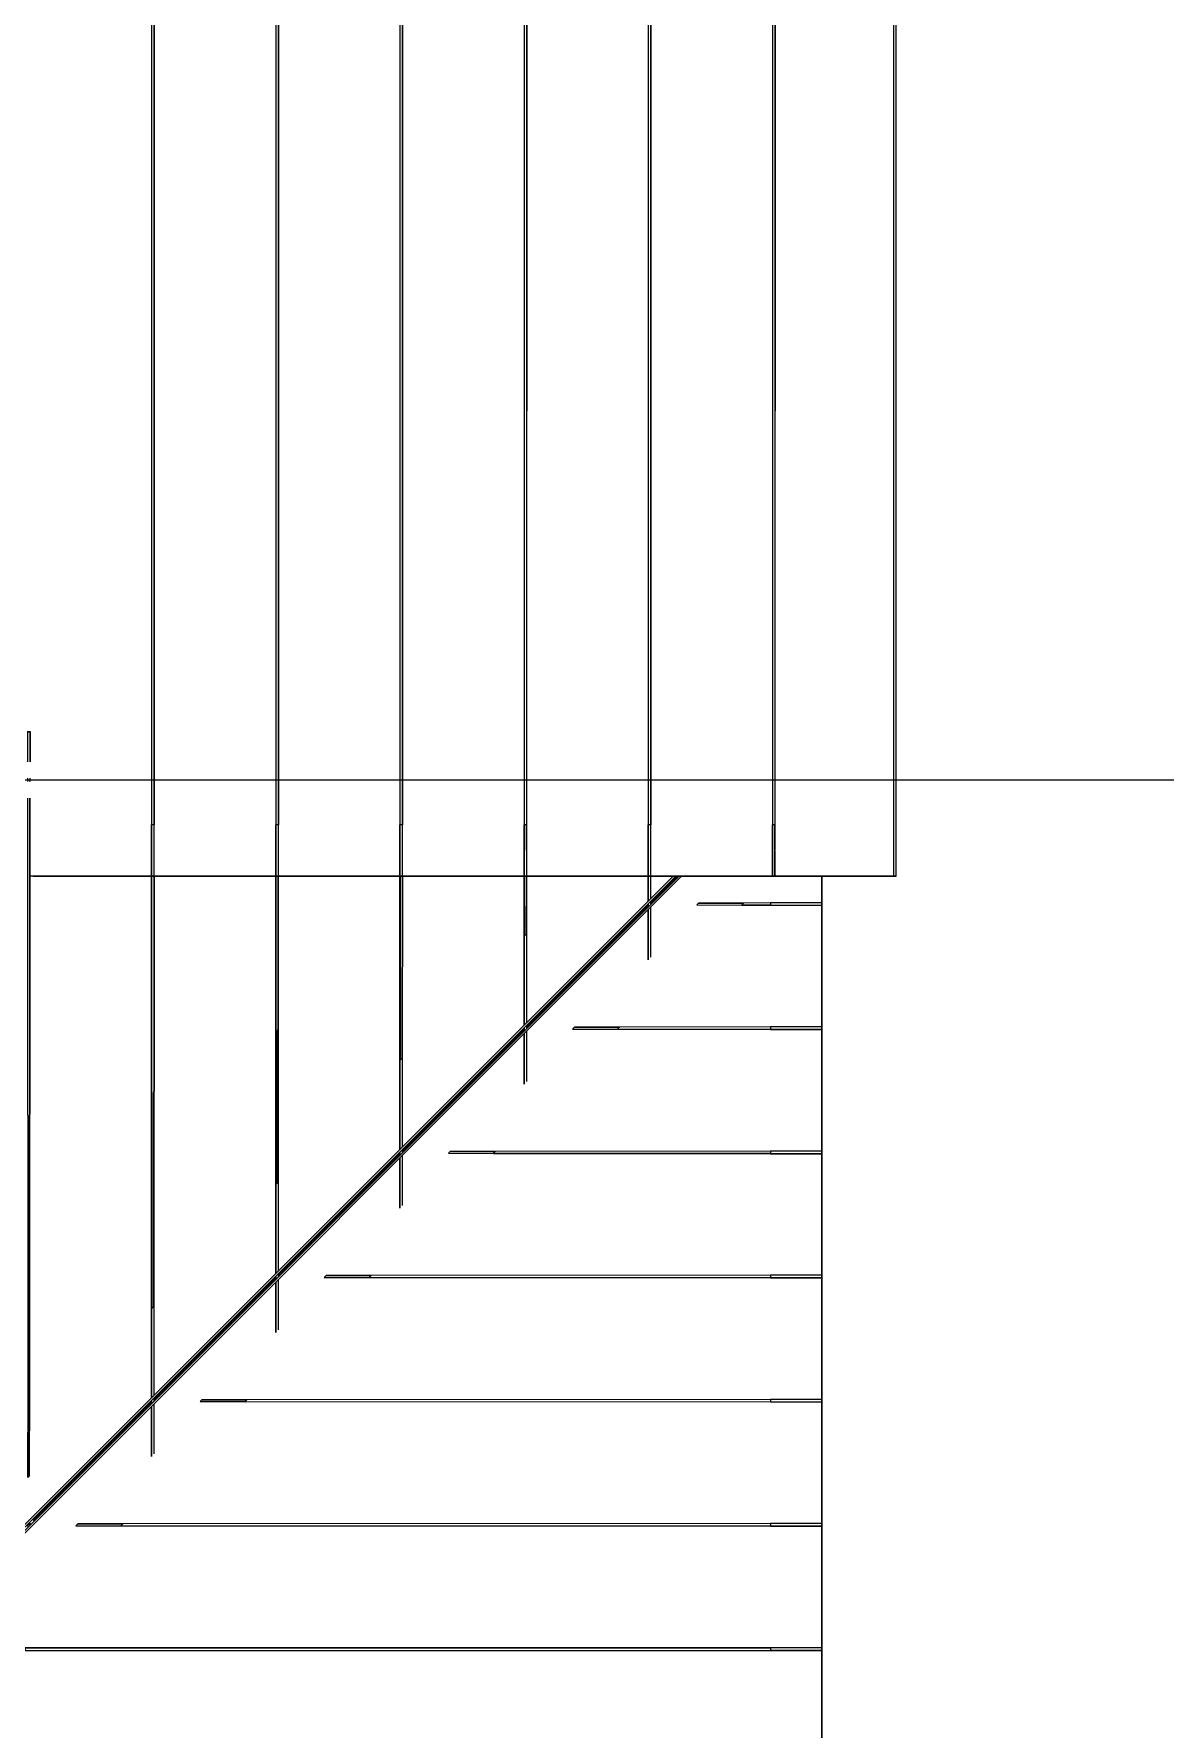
# Model space of a CAD drawing. Header units: millimetres. Extents: x 124696 to 347024, y 412631 to 564609.
# Drawn here: x 294812 to 298229, y 489485 to 494605 of the extents above; entities that cross this region are included whole.
import ezdxf

# ---------------------------------------------------------------- set-up
doc = ezdxf.new("R2010")
doc.units = ezdxf.units.MM
doc.header["$LTSCALE"] = 1500
doc.header["$MEASUREMENT"] = 0
doc.linetypes.add('二层平面图$0$轴网线_12_3_3_3 mm', pattern=[21, 12, -3, 3, -3])
doc.layers.add('0-建筑底图', color=7, linetype='Continuous')
for name, color, linetype, lineweight in [('二层平面图$0$A-WALL-CURT-PANEL-2', 7, 'Continuous', 9), ('二层平面图$0$A-WALL-CURT-PANEL-4', 140, 'Continuous', 9), ('二层平面图$0$ANNO-DOTE-1', 10, '二层平面图$0$轴网线_12_3_3_3 mm', 15)]:
    doc.layers.add(name, color=color, linetype=linetype, lineweight=lineweight)

# ---------------------------------------------------------------- blocks, each defined once
blk = doc.blocks.new('二层平面图$0$廊子单元_转角阴角_ - 廊子单元_转角阴角_-10949938-104-2F')
at = {"layer": '二层平面图$0$A-WALL-CURT-PANEL-2'}
for p, q in [((2104.5, 4495), (4209, 4495)), ((2104.5, 4495), (2104.5, 4487)), ((2104.5, 4487), (4209, 4487)), ((2104.5, 4487), (2104.5, 2408.5)), ((2104.5, 2408.5), (4209, 304)), ((2104.5, 2408.5), (2104.5, 2400.5)), ((5, 2395.5), (0, 2395.5)), ((13, 2395.5), (5, 2395.5)), ((5, 2395.5), (5, -145.5)), ((2091.5, 2395.5), (13, 2395.5)), ((13, 2395.5), (13, -145.5)), ((2099.5, 2395.5), (2091.5, 2395.5)), ((2091.5, 2395.5), (4209, 278)), ((2098, 2402), (2237, 2263)), ((2104.5, 2395.5), (2099.5, 2395.5)), ((4209, 286), (2099.5, 2395.5)), ((4209, 296), (2104.5, 2400.5)), ((2244.8, 2255.2), (2255, 2245)), ((4645.5, 2245), (4645.5, 2255)), ((2263, 2237), (2621, 1879)), ((2629, 1871), (2996, 1504)), ((3004, 1496), (3371, 1129)), ((3379, 1121), (3746, 754)), ((3754, 746), (4121, 379)), ((4129, 371), (4209, 291)), ((5, -145.5), (13, -145.5)), ((13, -145.5), (4209, -145.5))]:
    blk.add_line(p, q, dxfattribs=at)
blk = doc.blocks.new('二层平面图$0$顶板轮廓组 - 顶板轮廓组-7729082-104-2F')
at = {"layer": '二层平面图$0$A-WALL-CURT-PANEL-2'}
for p, q in [((-8629.1, 786.3), (-4433.2, 786.3)), ((-4433.2, 786.3), (-4425.2, 786.3))]:
    blk.add_line(p, q, dxfattribs=at)
blk = doc.blocks.new('二层平面图$0$钢板肋 - 钢板肋-V197-104-2F')
at = {"layer": '二层平面图$0$A-WALL-CURT-PANEL-2'}
for p, q in [((-677.7, 1854.6), (-685.7, 1853.8)), ((-685.7, 1853.8), (-671.2, 1699.3)), ((-663.2, 1700), (-677.7, 1854.6)), ((-671.2, 1699.3), (-663.2, 1700)), ((-671.2, 1699.3), (-460.9, -540.9)), ((-453, -540.1), (-663.2, 1700)), ((-453, -540.1), (-460.9, -540.9)), ((-460.9, -540.9), (-448.3, -676.1)), ((-440.3, -675.4), (-453, -540.1)), ((-440.3, -675.4), (-448.3, -676.1))]:
    blk.add_line(p, q, dxfattribs=at)
blk = doc.blocks.new('二层平面图$0$钢板肋轮廓族 - 钢板肋轮廓族-V195-104-2F')
at = {"layer": '二层平面图$0$A-WALL-CURT-PANEL-2'}
for p, q in [((-1735.2, -5337.8), (-1703.9, -5489.8)), ((-1249.5, -7693.4), (-1703.9, -5489.8)), ((-1222.1, -7826.4), (-1249.5, -7693.4))]:
    blk.add_line(p, q, dxfattribs=at)
blk = doc.blocks.new('二层平面图$0$钢板肋 - 钢板肋-7742613-104-2F')
at = {"layer": '二层平面图$0$A-WALL-CURT-PANEL-2'}
for p, q in [((-1471.9, 1004), (-1478.8, 1000.2)), ((-1478.8, 1000.2), (-1348.1, 963.1)), ((-1341.2, 967.1), (-1471.9, 1004)), ((-1348.1, 963.1), (-1341.2, 967.1)), ((-1348.1, 963.1), (539.1, 427.6)), ((541.3, 435.1), (-1341.2, 967.1)), ((541.3, 435.1), (539.1, 427.6)), ((539.1, 427.6), (688.5, 385.2)), ((690.6, 392.9), (541.3, 435.1)), ((690.6, 392.9), (688.5, 385.2))]:
    blk.add_line(p, q, dxfattribs=at)
blk = doc.blocks.new('二层平面图$0$钢板肋 - 钢板肋-7742620-104-2F')
at = {"layer": '二层平面图$0$A-WALL-CURT-PANEL-2'}
for p, q in [((-1246.4, 996.9), (-1253.3, 993.1)), ((-1253.3, 993.1), (-1122.8, 955.3)), ((-1115.9, 959.3), (-1246.4, 996.9)), ((-1122.8, 955.3), (-1115.9, 959.3)), ((-1122.8, 955.3), (401.4, 514.4)), ((403.6, 521.9), (-1115.9, 959.3)), ((403.6, 521.9), (401.4, 514.4)), ((401.4, 514.4), (550.5, 471.3)), ((552.7, 479), (403.6, 521.9)), ((552.7, 479), (550.5, 471.3))]:
    blk.add_line(p, q, dxfattribs=at)
blk = doc.blocks.new('二层平面图$0$钢板肋 - 钢板肋-7742627-104-2F')
at = {"layer": '二层平面图$0$A-WALL-CURT-PANEL-2'}
for p, q in [((-994.4, 1006.8), (-1001.4, 1003)), ((-1001.4, 1003), (-871.2, 964.3)), ((-864.2, 968.3), (-994.4, 1006.8)), ((-871.2, 964.3), (-864.2, 968.3)), ((-871.2, 964.3), (290.3, 619)), ((292.5, 626.4), (-864.2, 968.3)), ((292.5, 626.4), (290.3, 619)), ((290.3, 619), (439.1, 574.8)), ((441.4, 582.5), (292.5, 626.4)), ((441.4, 582.5), (439.1, 574.8))]:
    blk.add_line(p, q, dxfattribs=at)
blk = doc.blocks.new('二层平面图$0$钢板肋 - 钢板肋-7742634-104-2F')
at = {"layer": '二层平面图$0$A-WALL-CURT-PANEL-2'}
for p, q in [((-684.4, 1045.4), (-691.4, 1041.7)), ((-691.4, 1041.7), (-561.7, 1001.4)), ((-554.6, 1005.4), (-684.4, 1045.4)), ((-561.7, 1001.4), (-554.6, 1005.4)), ((-561.7, 1001.4), (237.5, 753.6)), ((239.8, 760.9), (-554.6, 1005.4)), ((239.8, 760.9), (237.5, 753.6)), ((237.5, 753.6), (385.8, 707.6)), ((388.1, 715.3), (239.8, 760.9)), ((388.1, 715.3), (385.8, 707.6))]:
    blk.add_line(p, q, dxfattribs=at)
blk = doc.blocks.new('二层平面图$0$钢板肋 - 钢板肋-7742641-104-2F')
at = {"layer": '二层平面图$0$A-WALL-CURT-PANEL-2'}
for p, q in [((-217.6, 1123.9), (-224.7, 1120.4)), ((-224.7, 1120.4), (-95.8, 1077.5)), ((-88.6, 1081.4), (-217.6, 1123.9)), ((-95.8, 1077.5), (-88.6, 1081.4)), ((-95.8, 1077.5), (342.3, 931.5)), ((344.6, 938.6), (-88.6, 1081.4)), ((344.6, 938.6), (342.3, 931.5)), ((342.3, 931.5), (489.5, 882.4)), ((492, 890), (344.6, 938.6)), ((492, 890), (489.5, 882.4))]:
    blk.add_line(p, q, dxfattribs=at)
blk = doc.blocks.new('二层平面图$0$钢板肋 - 钢板肋-7742648-104-2F')
at = {"layer": '二层平面图$0$A-WALL-CURT-PANEL-2'}
for p, q in [((63.3, 1145.5), (56.2, 1142)), ((56.2, 1142), (184.9, 1098.6)), ((192.3, 1102.9), (63.3, 1145.5)), ((184.9, 1098.6), (192.3, 1102.9)), ((184.9, 1098.6), (267.1, 1070.9)), ((269.4, 1077.5), (192.3, 1102.9)), ((269.4, 1077.5), (267.1, 1070.9)), ((416.8, 1028.9), (269.4, 1077.5)), ((267.1, 1070.9), (414.2, 1021.3)), ((416.8, 1028.9), (414.2, 1021.3))]:
    blk.add_line(p, q, dxfattribs=at)
blk = doc.blocks.new('二层平面图$0$钢板肋轮廓族 - 钢板肋轮廓族-7742618-104-2F')
at = {"layer": '二层平面图$0$A-WALL-CURT-PANEL-2'}
for p, q in [((-4082.1, -4033.2), (-4120.5, -4163.5)), ((-4674.3, -6045.4), (-4120.5, -4163.5)), ((-4718.2, -6194.3), (-4674.3, -6045.4))]:
    blk.add_line(p, q, dxfattribs=at)
blk = doc.blocks.new('二层平面图$0$钢板肋轮廓族 - 钢板肋轮廓族-7742619-104-2F')
at = {"layer": '二层平面图$0$A-WALL-CURT-PANEL-2'}
for p, q in [((-4082.6, -4036), (-4120.9, -4166.3)), ((-4673.1, -6042.9), (-4120.9, -4166.3)), ((-4716.9, -6191.8), (-4673.1, -6042.9))]:
    blk.add_line(p, q, dxfattribs=at)
blk = doc.blocks.new('二层平面图$0$钢板肋轮廓族 - 钢板肋轮廓族-7742625-104-2F')
at = {"layer": '二层平面图$0$A-WALL-CURT-PANEL-2'}
for p, q in [((-4135.1, -4213), (-4173.5, -4343.3)), ((-4621.5, -5865.5), (-4173.5, -4343.3)), ((-4665.3, -6014.4), (-4621.5, -5865.5))]:
    blk.add_line(p, q, dxfattribs=at)
blk = doc.blocks.new('二层平面图$0$钢板肋轮廓族 - 钢板肋轮廓族-7742626-104-2F')
at = {"layer": '二层平面图$0$A-WALL-CURT-PANEL-2'}
for p, q in [((-4135.5, -4215.8), (-4173.8, -4346.1)), ((-4620.1, -5863), (-4173.8, -4346.1)), ((-4663.9, -6011.9), (-4620.1, -5863))]:
    blk.add_line(p, q, dxfattribs=at)
blk = doc.blocks.new('二层平面图$0$钢板肋轮廓族 - 钢板肋轮廓族-7742632-104-2F')
at = {"layer": '二层平面图$0$A-WALL-CURT-PANEL-2'}
for p, q in [((-4188.1, -4392.9), (-4226.5, -4523.2)), ((-4568.6, -5685.6), (-4226.5, -4523.2)), ((-4612.4, -5834.5), (-4568.6, -5685.6))]:
    blk.add_line(p, q, dxfattribs=at)
blk = doc.blocks.new('二层平面图$0$钢板肋轮廓族 - 钢板肋轮廓族-7742633-104-2F')
at = {"layer": '二层平面图$0$A-WALL-CURT-PANEL-2'}
for p, q in [((-4188.3, -4395.7), (-4226.7, -4526)), ((-4567.1, -5683.2), (-4226.7, -4526)), ((-4610.9, -5832.1), (-4567.1, -5683.2))]:
    blk.add_line(p, q, dxfattribs=at)
blk = doc.blocks.new('二层平面图$0$钢板肋轮廓族 - 钢板肋轮廓族-7742639-104-2F')
at = {"layer": '二层平面图$0$A-WALL-CURT-PANEL-2'}
for p, q in [((-4241.1, -4572.7), (-4279.5, -4703)), ((-4515.8, -5505.7), (-4279.5, -4703)), ((-4559.6, -5654.6), (-4515.8, -5505.7))]:
    blk.add_line(p, q, dxfattribs=at)
blk = doc.blocks.new('二层平面图$0$钢板肋轮廓族 - 钢板肋轮廓族-7742640-104-2F')
at = {"layer": '二层平面图$0$A-WALL-CURT-PANEL-2'}
for p, q in [((-4241.2, -4575.7), (-4279.5, -4706)), ((-4514.1, -5503.3), (-4279.5, -4706)), ((-4557.9, -5652.3), (-4514.1, -5503.3))]:
    blk.add_line(p, q, dxfattribs=at)
blk = doc.blocks.new('二层平面图$0$钢板肋轮廓族 - 钢板肋轮廓族-7742646-104-2F')
at = {"layer": '二层平面图$0$A-WALL-CURT-PANEL-2'}
for p, q in [((-4294.3, -4752.5), (-4332.6, -4882.8)), ((-4463, -5325.7), (-4332.6, -4882.8)), ((-4506.9, -5474.6), (-4463, -5325.7))]:
    blk.add_line(p, q, dxfattribs=at)
blk = doc.blocks.new('二层平面图$0$钢板肋轮廓族 - 钢板肋轮廓族-7742647-104-2F')
at = {"layer": '二层平面图$0$A-WALL-CURT-PANEL-2'}
for p, q in [((-4293.9, -4755.6), (-4332.2, -4885.9)), ((-4460.9, -5323.5), (-4332.2, -4885.9)), ((-4504.7, -5472.5), (-4460.9, -5323.5))]:
    blk.add_line(p, q, dxfattribs=at)
blk = doc.blocks.new('二层平面图$0$钢板肋轮廓族 - 钢板肋轮廓族-7742653-104-2F')
at = {"layer": '二层平面图$0$A-WALL-CURT-PANEL-2'}
for p, q in [((-4347.8, -4932.1), (-4386.2, -5062.4)), ((-4410.7, -5145.6), (-4386.2, -5062.4)), ((-4454.6, -5294.5), (-4410.7, -5145.6))]:
    blk.add_line(p, q, dxfattribs=at)
blk = doc.blocks.new('二层平面图$0$钢板肋轮廓族 - 钢板肋轮廓族-7742654-104-2F')
at = {"layer": '二层平面图$0$A-WALL-CURT-PANEL-2'}
for p, q in [((-4346.1, -4935.7), (-4384.5, -5066)), ((-4407.4, -5143.9), (-4384.5, -5066)), ((-4451.1, -5292.8), (-4407.4, -5143.9))]:
    blk.add_line(p, q, dxfattribs=at)
blk = doc.blocks.new('二层平面图$0$钢板肋 - 钢板肋-V221-104-2F')
at = {"layer": '二层平面图$0$A-WALL-CURT-PANEL-2'}
for p, q in [((391.8, -814), (395.6, -807)), ((391.8, -814), (510.8, -879.4)), ((514.7, -872.3), (395.6, -807)), ((510.8, -879.4), (514.7, -872.3)), ((510.8, -879.4), (2236.3, -1827.1)), ((2240.2, -1820.1), (514.7, -872.3))]:
    blk.add_line(p, q, dxfattribs=at)
blk = doc.blocks.new('二层平面图$0$钢板肋 - 钢板肋-7768133-104-2F')
at = {"layer": '二层平面图$0$A-WALL-CURT-PANEL-2'}
for p, q in [((545.1, -856.1), (548.8, -849)), ((545.1, -856.1), (665.7, -918.6)), ((669.4, -911.5), (548.8, -849)), ((665.7, -918.6), (669.4, -911.5)), ((665.7, -918.6), (2413.7, -1824.2)), ((2417.4, -1817.1), (669.4, -911.5))]:
    blk.add_line(p, q, dxfattribs=at)
blk = doc.blocks.new('二层平面图$0$钢板肋 - 钢板肋-7768138-104-2F')
at = {"layer": '二层平面图$0$A-WALL-CURT-PANEL-2'}
for p, q in [((321.2, 3232.4), (284.4, 3101.7)), ((291.4, 3105.5), (328.1, 3236.3)), ((328.1, 3236.3), (321.2, 3232.4)), ((284.4, 3101.7), (-233.4, 1262.3)), ((-225.9, 1260.2), (291.4, 3105.5)), ((284.4, 3101.7), (291.4, 3105.5)), ((-246.9, 1214.2), (-249.7, 1204.6)), ((-242.1, 1202.4), (-239.4, 1212.1)), ((-263.2, 1156.4), (-287.7, 1069.3)), ((-280, 1067.1), (-255.6, 1154.3)), ((-280, 1067.1), (-287.7, 1069.3))]:
    blk.add_line(p, q, dxfattribs=at)
blk = doc.blocks.new('二层平面图$0$钢板肋 - 钢板肋-7768145-104-2F')
at = {"layer": '二层平面图$0$A-WALL-CURT-PANEL-2'}
for p, q in [((290.5, 2897.8), (-109, 1660.9)), ((-101.9, 1658.6), (297.6, 2901.3)), ((290.5, 2897.8), (297.6, 2901.3))]:
    blk.add_line(p, q, dxfattribs=at)
blk = doc.blocks.new('二层平面图$0$钢板肋 - 钢板肋-7768152-104-2F')
at = {"layer": '二层平面图$0$A-WALL-CURT-PANEL-2'}
for p, q in [((308.1, 2682.9), (-27, 1820.9)), ((-20.2, 1818.3), (315.5, 2686)), ((308.1, 2682.9), (315.5, 2686))]:
    blk.add_line(p, q, dxfattribs=at)
blk = doc.blocks.new('二层平面图$0$钢板肋 - 钢板肋-7768159-104-2F')
at = {"layer": '二层平面图$0$A-WALL-CURT-PANEL-2'}
for p, q in [((346.6, 2443.5), (97.2, 1953.5)), ((103.5, 1950.3), (354.4, 2445.8)), ((346.6, 2443.5), (354.4, 2445.8))]:
    blk.add_line(p, q, dxfattribs=at)
blk = doc.blocks.new('二层平面图$0$钢板肋 - 钢板肋-7768166-104-2F')
at = {"layer": '二层平面图$0$A-WALL-CURT-PANEL-2'}
for p, q in [((423.9, 2134.4), (314.7, 1997.8)), ((319.8, 1993.7), (432, 2135)), ((423.9, 2134.4), (432, 2135))]:
    blk.add_line(p, q, dxfattribs=at)
blk = doc.blocks.new('二层平面图$0$钢板肋轮廓族 - 钢板肋轮廓族-7768137-104-2F')
at = {"layer": '二层平面图$0$A-WALL-CURT-PANEL-2'}
for p, q in [((1249.5, -7693.4), (1647, -5765.3)), ((1222.1, -7826.4), (1249.5, -7693.4))]:
    blk.add_line(p, q, dxfattribs=at)
blk = doc.blocks.new('二层平面图$0$钢板肋轮廓族 - 钢板肋轮廓族-7768143-104-2F')
at = {"layer": '二层平面图$0$A-WALL-CURT-PANEL-2'}
for p, q in [((4082.1, -4033.2), (4120.5, -4163.5)), ((4661.6, -6001.9), (4120.5, -4163.5)), ((4678.5, -6059.5), (4675.7, -6049.9)), ((4718.2, -6194.3), (4692.6, -6107.5))]:
    blk.add_line(p, q, dxfattribs=at)
blk = doc.blocks.new('二层平面图$0$钢板肋轮廓族 - 钢板肋轮廓族-7768144-104-2F')
at = {"layer": '二层平面图$0$A-WALL-CURT-PANEL-2'}
for p, q in [((4082.6, -4036), (4120.9, -4166.3)), ((4660.3, -5999.4), (4120.9, -4166.3)), ((4677.2, -6057), (4674.4, -6047.4)), ((4716.9, -6191.8), (4691.3, -6105))]:
    blk.add_line(p, q, dxfattribs=at)
blk = doc.blocks.new('二层平面图$0$钢板肋轮廓族 - 钢板肋轮廓族-7768150-104-2F')
at = {"layer": '二层平面图$0$A-WALL-CURT-PANEL-2'}
blk.add_line((4542, -5595.6), (4173.5, -4343.3), dxfattribs=at)
blk = doc.blocks.new('二层平面图$0$钢板肋轮廓族 - 钢板肋轮廓族-7768151-104-2F')
at = {"layer": '二层平面图$0$A-WALL-CURT-PANEL-2'}
blk.add_line((4540.7, -5593.1), (4173.8, -4346.1), dxfattribs=at)
blk = doc.blocks.new('二层平面图$0$钢板肋轮廓族 - 钢板肋轮廓族-7768157-104-2F')
at = {"layer": '二层平面图$0$A-WALL-CURT-PANEL-2'}
blk.add_line((4489.2, -5415.7), (4226.5, -4523.2), dxfattribs=at)
blk = doc.blocks.new('二层平面图$0$钢板肋轮廓族 - 钢板肋轮廓族-7768158-104-2F')
at = {"layer": '二层平面图$0$A-WALL-CURT-PANEL-2'}
blk.add_line((4487.7, -5413.3), (4226.7, -4526), dxfattribs=at)
blk = doc.blocks.new('二层平面图$0$钢板肋轮廓族 - 钢板肋轮廓族-7768164-104-2F')
at = {"layer": '二层平面图$0$A-WALL-CURT-PANEL-2'}
blk.add_line((4436.3, -5235.8), (4279.5, -4703), dxfattribs=at)
blk = doc.blocks.new('二层平面图$0$钢板肋轮廓族 - 钢板肋轮廓族-7768165-104-2F')
at = {"layer": '二层平面图$0$A-WALL-CURT-PANEL-2'}
blk.add_line((4434.7, -5233.4), (4279.5, -4706), dxfattribs=at)
blk = doc.blocks.new('二层平面图$0$钢板肋轮廓族 - 钢板肋轮廓族-7768171-104-2F')
at = {"layer": '二层平面图$0$A-WALL-CURT-PANEL-2'}
blk.add_line((4383.6, -5055.8), (4332.6, -4882.8), dxfattribs=at)
blk = doc.blocks.new('二层平面图$0$钢板肋轮廓族 - 钢板肋轮廓族-7768172-104-2F')
at = {"layer": '二层平面图$0$A-WALL-CURT-PANEL-2'}
blk.add_line((4381.5, -5053.6), (4332.2, -4885.9), dxfattribs=at)
blk = doc.blocks.new('二层平面图$0$钢板肋 - 钢板肋-V291-104-2F')
at = {"layer": '二层平面图$0$A-WALL-CURT-PANEL-2'}
for p, q in [((837, -1049.4), (703.8, -976.2)), ((707, -987.1), (840.1, -1060.2)), ((852.8, -1058), (844, -1053.2)), ((847.2, -1064.1), (855.9, -1068.9)), ((2240.2, -1820.1), (859.8, -1061.9)), ((862.9, -1072.7), (2236.3, -1827.1))]:
    blk.add_line(p, q, dxfattribs=at)
blk = doc.blocks.new('二层平面图$0$钢板肋 - 钢板肋-V292-104-2F')
at = {"layer": '二层平面图$0$A-WALL-CURT-PANEL-2'}
for p, q in [((1165.7, -1229.9), (1032.5, -1156.8)), ((1035.7, -1167.6), (1168.8, -1240.8)), ((1181.4, -1238.6), (1172.7, -1233.8)), ((1175.8, -1244.6), (1184.6, -1249.4)), ((2240.2, -1820.1), (1188.5, -1242.4)), ((1191.6, -1253.3), (2236.3, -1827.1))]:
    blk.add_line(p, q, dxfattribs=at)
blk = doc.blocks.new('二层平面图$0$钢板肋 - 钢板肋-V293-104-2F')
at = {"layer": '二层平面图$0$A-WALL-CURT-PANEL-2'}
for p, q in [((1494.4, -1410.4), (1361.2, -1337.3)), ((1364.4, -1348.2), (1497.5, -1421.3)), ((1510.1, -1419.1), (1501.4, -1414.3)), ((1504.5, -1425.1), (1513.3, -1430)), ((2240.2, -1820.1), (1517.1, -1422.9)), ((1520.3, -1433.8), (2236.3, -1827.1))]:
    blk.add_line(p, q, dxfattribs=at)
blk = doc.blocks.new('二层平面图$0$钢板肋 - 钢板肋-V294-104-2F')
at = {"layer": '二层平面图$0$A-WALL-CURT-PANEL-2'}
for p, q in [((1823, -1591), (1689.9, -1517.8)), ((1693.1, -1528.7), (1826.2, -1601.8)), ((1838.8, -1599.6), (1830.1, -1594.8)), ((1833.2, -1605.7), (1842, -1610.5)), ((2240.2, -1820.1), (1845.8, -1603.5)), ((1849, -1614.3), (2236.3, -1827.1))]:
    blk.add_line(p, q, dxfattribs=at)
blk = doc.blocks.new('二层平面图$0$钢板肋 - 钢板肋-V295-104-2F')
at = {"layer": '二层平面图$0$A-WALL-CURT-PANEL-2'}
for p, q in [((2327.8, -1770.6), (2192.9, -1700.8)), ((2196.3, -1711.6), (2331.2, -1781.4)), ((2343.7, -1778.9), (2334.9, -1774.3)), ((2338.3, -1785.1), (2347.2, -1789.7)), ((2417.4, -1817.1), (2350.8, -1782.6)), ((2354.3, -1793.4), (2413.7, -1824.2))]:
    blk.add_line(p, q, dxfattribs=at)
blk = doc.blocks.new('二层平面图$0$钢板肋轮廓族 - 钢板肋轮廓族-V296-104-2F')
at = {"layer": '二层平面图$0$A-WALL-CURT-PANEL-2'}
for p, q in [((-1329, -7307.8), (-1647, -5765.3)), ((-1325.4, -7325.5), (-1327.4, -7315.7)), ((-1293.1, -7482.1), (-1323.7, -7333.3))]:
    blk.add_line(p, q, dxfattribs=at)
blk = doc.blocks.new('二层平面图$0$钢板肋轮廓族 - 钢板肋轮廓族-V297-104-2F')
at = {"layer": '二层平面图$0$A-WALL-CURT-PANEL-2'}
for p, q in [((-1330.6, -7300), (-1647, -5765.3)), ((-1327, -7317.6), (-1329, -7307.8)), ((-1294.7, -7474.2), (-1325.4, -7325.5))]:
    blk.add_line(p, q, dxfattribs=at)
blk = doc.blocks.new('二层平面图$0$钢板肋轮廓族 - 钢板肋轮廓族-V306-104-2F')
at = {"layer": '二层平面图$0$A-WALL-CURT-PANEL-2'}
for p, q in [((-1404.7, -6940.6), (-1647, -5765.3)), ((-1401.1, -6958.2), (-1403.1, -6948.4)), ((-1368.8, -7114.8), (-1399.5, -6966))]:
    blk.add_line(p, q, dxfattribs=at)
blk = doc.blocks.new('二层平面图$0$钢板肋轮廓族 - 钢板肋轮廓族-V307-104-2F')
at = {"layer": '二层平面图$0$A-WALL-CURT-PANEL-2'}
for p, q in [((-1406.3, -6932.7), (-1647, -5765.3)), ((-1402.7, -6950.3), (-1404.7, -6940.6)), ((-1370.4, -7107), (-1401.1, -6958.2))]:
    blk.add_line(p, q, dxfattribs=at)
blk = doc.blocks.new('二层平面图$0$钢板肋轮廓族 - 钢板肋轮廓族-V308-104-2F')
at = {"layer": '二层平面图$0$A-WALL-CURT-PANEL-2'}
for p, q in [((-1480.4, -6573.3), (-1647, -5765.3)), ((-1476.8, -6590.9), (-1478.8, -6581.1)), ((-1444.5, -6747.5), (-1475.2, -6598.7))]:
    blk.add_line(p, q, dxfattribs=at)
blk = doc.blocks.new('二层平面图$0$钢板肋轮廓族 - 钢板肋轮廓族-V309-104-2F')
at = {"layer": '二层平面图$0$A-WALL-CURT-PANEL-2'}
for p, q in [((-1482.1, -6565.4), (-1647, -5765.3)), ((-1478.4, -6583.1), (-1480.4, -6573.3)), ((-1446.1, -6739.7), (-1476.8, -6590.9))]:
    blk.add_line(p, q, dxfattribs=at)
blk = doc.blocks.new('二层平面图$0$钢板肋轮廓族 - 钢板肋轮廓族-V310-104-2F')
at = {"layer": '二层平面图$0$A-WALL-CURT-PANEL-2'}
for p, q in [((-1556.2, -6206), (-1647, -5765.3)), ((-1552.5, -6223.6), (-1554.6, -6213.8)), ((-1520.2, -6380.2), (-1550.9, -6231.5))]:
    blk.add_line(p, q, dxfattribs=at)
blk = doc.blocks.new('二层平面图$0$钢板肋轮廓族 - 钢板肋轮廓族-V311-104-2F')
at = {"layer": '二层平面图$0$A-WALL-CURT-PANEL-2'}
for p, q in [((-1557.8, -6198.2), (-1647, -5765.3)), ((-1554.2, -6215.8), (-1556.2, -6206)), ((-1521.9, -6372.4), (-1552.5, -6223.6))]:
    blk.add_line(p, q, dxfattribs=at)
blk = doc.blocks.new('二层平面图$0$钢板肋轮廓族 - 钢板肋轮廓族-V312-104-2F')
at = {"layer": '二层平面图$0$A-WALL-CURT-PANEL-2'}
for p, q in [((1633.5, -5830.9), (1647, -5765.3)), ((1597.6, -6005.1), (1628.3, -5856.4)), ((1629.9, -5848.5), (1631.9, -5838.7))]:
    blk.add_line(p, q, dxfattribs=at)
blk = doc.blocks.new('二层平面图$0$钢板肋轮廓族 - 钢板肋轮廓族-V313-104-2F')
at = {"layer": '二层平面图$0$A-WALL-CURT-PANEL-2'}
for p, q in [((1631.9, -5838.7), (1647, -5765.3)), ((1596, -6013), (1626.7, -5864.2)), ((1628.3, -5856.4), (1630.3, -5846.6))]:
    blk.add_line(p, q, dxfattribs=at)
blk = doc.blocks.new('二层平面图$0$廊子单元亭子_1_ - 廊子单元亭子_1_-11090276-104-2F')
at = {"layer": '二层平面图$0$A-WALL-CURT-PANEL-2'}
for p, q in [((3666, 8245), (-1091.4, 8245)), ((3666, 8237), (3666, 8245)), ((-1091.4, 8237), (3666, 8237)), ((3666, 5638), (3666, 8237))]:
    blk.add_line(p, q, dxfattribs=at)
blk = doc.blocks.new('二层平面图$0$钢板肋 - 钢板肋-7831409-104-2F')
at = {"layer": '二层平面图$0$A-WALL-CURT-PANEL-2'}
for p, q in [((-680.3, 2976.5), (-688.3, 2976.3)), ((-688.3, 2976.3), (-683.9, 2821.1)), ((-675.9, 2821.3), (-680.3, 2976.5)), ((-683.9, 2821.1), (-675.9, 2821.3)), ((-683.9, 2821.1), (-556.8, -1643.5)), ((-548.8, -1643.3), (-675.9, 2821.3)), ((-548.8, -1643.3), (-556.8, -1643.5)), ((-556.8, -1643.5), (-552.9, -1779.3)), ((-544.9, -1779), (-548.8, -1643.3)), ((-544.9, -1779), (-552.9, -1779.3))]:
    blk.add_line(p, q, dxfattribs=at)
blk = doc.blocks.new('二层平面图$0$钢板肋轮廓族 - 钢板肋轮廓族-7831413-104-2F')
at = {"layer": '二层平面图$0$A-WALL-CURT-PANEL-2'}
for p, q in [((-1959, -4252.4), (-1927.6, -4404.4)), ((-1025.7, -8778.8), (-1927.6, -4404.4)), ((-998.3, -8911.8), (-1025.7, -8778.8))]:
    blk.add_line(p, q, dxfattribs=at)
blk = doc.blocks.new('二层平面图$0$顶板轮廓组 - 顶板轮廓组-7864132-104-2F')
at = {"layer": '二层平面图$0$A-WALL-CURT-PANEL-2'}
for p, q in [((-8050.4, 1482.7), (-8042.4, 1482.7)), ((-8042.4, 1482.7), (-5443.4, 1482.7)), ((-5443.4, 1482.7), (-5435.4, 1482.7))]:
    blk.add_line(p, q, dxfattribs=at)
blk = doc.blocks.new('二层平面图$0$钢板肋 - 钢板肋-7864133-104-2F')
at = {"layer": '二层平面图$0$A-WALL-CURT-PANEL-2'}
for p, q in [((-79.3, 2949.9), (-98.3, 2795.9)), ((-90.3, 2794.9), (-71.4, 2949)), ((-71.4, 2949), (-79.3, 2949.9)), ((-98.3, 2795.9), (-643.5, -1637.1)), ((-635.5, -1638.1), (-90.3, 2794.9)), ((-98.3, 2795.9), (-90.3, 2794.9)), ((-643.5, -1637.1), (-660.1, -1771.9)), ((-652.1, -1772.9), (-635.5, -1638.1)), ((-635.5, -1638.1), (-643.5, -1637.1)), ((-652.1, -1772.9), (-660.1, -1771.9))]:
    blk.add_line(p, q, dxfattribs=at)
blk = doc.blocks.new('二层平面图$0$钢板肋轮廓族 - 钢板肋轮廓族-7864136-104-2F')
at = {"layer": '二层平面图$0$A-WALL-CURT-PANEL-2'}
for p, q in [((1959, -4252.4), (1927.6, -4404.4)), ((1025.7, -8778.8), (1927.6, -4404.4)), ((998.3, -8911.8), (1025.7, -8778.8))]:
    blk.add_line(p, q, dxfattribs=at)
blk = doc.blocks.new('二层平面图')
at = {"layer": '二层平面图$0$ANNO-DOTE-1', "color": 8}
blk.add_line((-18896.2, 36000), (161528.2, 36000), dxfattribs=at)
at = {"layer": '二层平面图$0$A-WALL-CURT-PANEL-2', "color": 8}
for name, p, rotation in [('二层平面图$0$钢板肋轮廓族 - 钢板肋轮廓族-7831413-104-2F', (146093.6, 31939.8), 168.349527608929), ('二层平面图$0$钢板肋轮廓族 - 钢板肋轮廓族-7831413-104-2F', (146101.6, 31939.8), 168.349527608929), ('二层平面图$0$钢板肋轮廓族 - 钢板肋轮廓族-7831413-104-2F', (146468.6, 31939.8), 168.349527608929), ('二层平面图$0$钢板肋轮廓族 - 钢板肋轮廓族-7831413-104-2F', (146476.6, 31939.8), 168.349527608929), ('二层平面图$0$钢板肋轮廓族 - 钢板肋轮廓族-7864136-104-2F', (152773.4, 31939.8), 191.6504723910707), ('二层平面图$0$钢板肋轮廓族 - 钢板肋轮廓族-7864136-104-2F', (152781.4, 31939.8), 191.6504723910707), ('二层平面图$0$钢板肋 - 钢板肋-7864133-104-2F', (149565.2, 38627.2), 187.0113786904813), ('二层平面图$0$钢板肋轮廓族 - 钢板肋轮廓族-7831413-104-2F', (147593.6, 31939.8), 168.349527608929), ('二层平面图$0$钢板肋轮廓族 - 钢板肋轮廓族-7831413-104-2F', (147601.6, 31939.8), 168.349527608929), ('二层平面图$0$钢板肋轮廓族 - 钢板肋轮廓族-7831413-104-2F', (147968.6, 31939.8), 168.349527608929), ('二层平面图$0$钢板肋轮廓族 - 钢板肋轮廓族-7831413-104-2F', (147976.6, 31939.8), 168.349527608929), ('二层平面图$0$钢板肋轮廓族 - 钢板肋轮廓族-7831413-104-2F', (148343.6, 31939.8), 168.3495276089289), ('二层平面图$0$钢板肋轮廓族 - 钢板肋轮廓族-7831413-104-2F', (148351.6, 31939.8), 168.3495276089289), ('二层平面图$0$钢板肋 - 钢板肋-7831409-104-2F', (149775.6, 38703.6), 178.3691712870559), ('二层平面图$0$钢板肋轮廓族 - 钢板肋轮廓族-7831413-104-2F', (148718.6, 31939.8), 168.3495276089289), ('二层平面图$0$钢板肋轮廓族 - 钢板肋轮廓族-7831413-104-2F', (148726.6, 31939.8), 168.3495276089289), ('二层平面图$0$钢板肋 - 钢板肋-7831409-104-2F', (150150.6, 38703.6), 178.3691712870559), ('二层平面图$0$钢板肋轮廓族 - 钢板肋轮廓族-7831413-104-2F', (149093.6, 31939.8), 168.3495276089289), ('二层平面图$0$钢板肋轮廓族 - 钢板肋轮廓族-7831413-104-2F', (149101.6, 31939.8), 168.3495276089289), ('二层平面图$0$钢板肋 - 钢板肋-7831409-104-2F', (150525.6, 38703.6), 178.3691712870559), ('二层平面图$0$钢板肋 - 钢板肋-7831409-104-2F', (150900.6, 38703.6), 178.3691712870559), ('二层平面图$0$钢板肋 - 钢板肋-7831409-104-2F', (151275.6, 38703.6), 178.3691712870559), ('二层平面图$0$钢板肋 - 钢板肋-7768138-104-2F', (149062.8, 37097.1), 195.6911278552836), ('二层平面图$0$钢板肋轮廓族 - 钢板肋轮廓族-7768143-104-2F', (152402.3, 28872.6), 163.6313435002663), ('二层平面图$0$钢板肋轮廓族 - 钢板肋轮廓族-7768144-104-2F', (152402.4, 28872.6), 163.573712216727), ('二层平面图$0$钢板肋 - 钢板肋-7742648-104-2F', (151950.7, 34521.1), 18.44491880424987), ('二层平面图$0$钢板肋 - 钢板肋-V221-104-2F', (148354.2, 32869.2), 118.7785095152411), ('二层平面图$0$钢板肋 - 钢板肋-7768133-104-2F', (148744.5, 32726.7), 117.38643117638), ('二层平面图$0$钢板肋轮廓族 - 钢板肋轮廓族-7768137-104-2F', (146468.6, 41022.9), 11.65047239107009), ('二层平面图$0$钢板肋轮廓族 - 钢板肋轮廓族-7768137-104-2F', (146476.6, 41022.9), 11.65047239107009), ('二层平面图$0$钢板肋 - 钢板肋-V291-104-2F', (149479.2, 32869.2), 118.7783195341189), ('二层平面图$0$钢板肋 - 钢板肋-7768145-104-2F', (149390.5, 37256.3), 197.8612712507388), ('二层平面图$0$顶板轮廓组 - 顶板轮廓组-7864132-104-2F', (144194.6, 37191.7), 180), ('二层平面图$0$钢板肋轮廓族 - 钢板肋轮廓族-7768150-104-2F', (152777.9, 29060.4), 163.6370917495811), ('二层平面图$0$钢板肋轮廓族 - 钢板肋轮廓族-V296-104-2F', (152773.4, 41022.9), 348.3494812778167), ('二层平面图$0$钢板肋轮廓族 - 钢板肋轮廓族-7768151-104-2F', (152776.8, 29059.8), 163.5679341700454), ('二层平面图$0$钢板肋轮廓族 - 钢板肋轮廓族-V297-104-2F', (152781.4, 41022.9), 348.3494812778167), ('二层平面图$0$钢板肋 - 钢板肋-V292-104-2F', (149854.2, 32869.2), 118.7783195341231), ('二层平面图$0$钢板肋 - 钢板肋-7768152-104-2F', (149695.1, 37396.9), 201.195096811628), ('二层平面图$0$钢板肋轮廓族 - 钢板肋轮廓族-V306-104-2F', (153148.4, 41022.9), 348.3494812778206), ('二层平面图$0$钢板肋轮廓族 - 钢板肋轮廓族-V307-104-2F', (153156.4, 41022.9), 348.3494812778206), ('二层平面图$0$钢板肋轮廓族 - 钢板肋轮廓族-7768157-104-2F', (153153.9, 29248.3), 163.6457090650674), ('二层平面图$0$钢板肋轮廓族 - 钢板肋轮廓族-7768158-104-2F', (153150.8, 29246.9), 163.5592620002392), ('二层平面图$0$钢板肋 - 钢板肋-V293-104-2F', (150229.2, 32869.2), 118.7783195341271), ('二层平面图$0$钢板肋 - 钢板肋-7768159-104-2F', (149956, 37494.9), 206.9121278710315), ('二层平面图$0$钢板肋轮廓族 - 钢板肋轮廓族-V308-104-2F', (153523.4, 41022.9), 348.3494812778246), ('二层平面图$0$钢板肋轮廓族 - 钢板肋轮廓族-V309-104-2F', (153531.4, 41022.9), 348.3494812778246), ('二层平面图$0$钢板肋轮廓族 - 钢板肋轮廓族-7768164-104-2F', (153530.6, 29436.5), 163.660057783046), ('二层平面图$0$钢板肋轮廓族 - 钢板肋轮廓族-7768165-104-2F', (153524.1, 29433.7), 163.5447947695046), ('二层平面图$0$钢板肋 - 钢板肋-V294-104-2F', (150604.2, 32869.2), 118.7783195341314), ('二层平面图$0$钢板肋轮廓族 - 钢板肋轮廓族-V310-104-2F', (153898.4, 41022.9), 348.3494812778289), ('二层平面图$0$钢板肋轮廓族 - 钢板肋轮廓族-V311-104-2F', (153906.4, 41022.9), 348.3494812778289), ('二层平面图$0$钢板肋 - 钢板肋-7768166-104-2F', (150129.3, 37467.5), 218.5495727910644), ('二层平面图$0$钢板肋轮廓族 - 钢板肋轮廓族-7768171-104-2F', (153908.9, 29625.5), 163.6887047893105), ('二层平面图$0$钢板肋轮廓族 - 钢板肋轮廓族-7768172-104-2F', (153895.7, 29619.8), 163.5158091528332), ('二层平面图$0$钢板肋 - 钢板肋-V295-104-2F', (150994.5, 32726.7), 117.386214421638), ('二层平面图$0$钢板肋轮廓族 - 钢板肋轮廓族-V313-104-2F', (148718.6, 41022.9), 11.65049166707498), ('二层平面图$0$钢板肋轮廓族 - 钢板肋轮廓族-V312-104-2F', (148726.6, 41022.9), 11.65049166707502), ('二层平面图$0$钢板肋轮廓族 - 钢板肋轮廓族-7742653-104-2F', (145692.2, 38418.7), 106.2257556455024), ('二层平面图$0$钢板肋轮廓族 - 钢板肋轮廓族-7742654-104-2F', (145678, 38385.7), 106.5715589733895), ('二层平面图$0$顶板轮廓组 - 顶板轮廓组-7729082-104-2F', (151234.2, 27079.8), 269.999999999999), ('二层平面图$0$钢板肋 - 钢板肋-7742641-104-2F', (151833.4, 34254.4), 18.33520100209325), ('二层平面图$0$钢板肋轮廓族 - 钢板肋轮廓族-7742646-104-2F', (145500.4, 38033.9), 106.3112952106886), ('二层平面图$0$钢板肋轮廓族 - 钢板肋轮廓族-7742647-104-2F', (145494.8, 38020.8), 106.484190847166), ('二层平面图$0$钢板肋 - 钢板肋-7742634-104-2F', (151860.8, 34081), 17.16796745985982), ('二层平面图$0$钢板肋轮廓族 - 钢板肋轮廓族-7742639-104-2F', (145311.5, 37655.6), 106.3399422169533), ('二层平面图$0$钢板肋轮廓族 - 钢板肋轮廓族-7742640-104-2F', (145308.7, 37649.1), 106.4552052304946), ('二层平面图$0$钢板肋 - 钢板肋-7742627-104-2F', (151762.8, 33820.1), 16.51084301391138), ('二层平面图$0$钢板肋轮廓族 - 钢板肋轮廓族-7742632-104-2F', (145123.3, 37278.9), 106.354290934932), ('二层平面图$0$钢板肋轮廓族 - 钢板肋轮廓族-7742633-104-2F', (145121.9, 37275.8), 106.4407379997602), ('二层平面图$0$钢板肋 - 钢板肋-7742620-104-2F', (151622.2, 33515.6), 16.09562851266001), ('二层平面图$0$钢板肋轮廓族 - 钢板肋轮廓族-7742625-104-2F', (144935.4, 36902.9), 106.3629082504184), ('二层平面图$0$钢板肋轮廓族 - 钢板肋轮廓族-7742626-104-2F', (144934.8, 36901.8), 106.4320658299541), ('二层平面图$0$钢板肋轮廓族 - 钢板肋轮廓族-7742618-104-2F', (144747.6, 36527.3), 106.368656499733), ('二层平面图$0$钢板肋轮廓族 - 钢板肋轮廓族-7742619-104-2F', (144747.6, 36527.4), 106.4262877832721), ('二层平面图$0$钢板肋 - 钢板肋-7742613-104-2F', (151463.1, 33187.8), 15.81088254352177), ('二层平面图$0$钢板肋轮廓族 - 钢板肋轮廓族-V195-104-2F', (156897.9, 30601.6), 258.3495276089267), ('二层平面图$0$钢板肋轮廓族 - 钢板肋轮廓族-V195-104-2F', (156897.9, 30593.6), 258.3495276089267), ('二层平面图$0$钢板肋 - 钢板肋-V197-104-2F', (150110.7, 32869.5), 264.6392518878605), ('二层平面图$0$钢板肋轮廓族 - 钢板肋轮廓族-V195-104-2F', (156897.9, 30226.6), 258.3495276089267), ('二层平面图$0$钢板肋轮廓族 - 钢板肋轮廓族-V195-104-2F', (156897.9, 30218.6), 258.3495276089267), ('二层平面图$0$钢板肋 - 钢板肋-V197-104-2F', (150110.7, 32494.5), 264.6392518878605)]:
    blk.add_blockref(name, p, dxfattribs=dict(at, rotation=rotation))
at = {"layer": '二层平面图$0$A-WALL-CURT-PANEL-4', "color": 8}
for name, p, rotation in [('二层平面图$0$廊子单元亭子_1_ - 廊子单元亭子_1_-11090276-104-2F', (144000, 39375), 270), ('二层平面图$0$廊子单元_转角阴角_ - 廊子单元_转角阴角_-10949938-104-2F', (151875, 31500), 89.99999999999991)]:
    blk.add_blockref(name, p, dxfattribs=dict(at, rotation=rotation))

msp = doc.modelspace()

# ---------------------------------------------------------------- block references
at = {"layer": '0-建筑底图'}
msp.add_blockref('二层平面图', (145171.7, 456352), dxfattribs=at)

doc.saveas('drawing.dxf')
